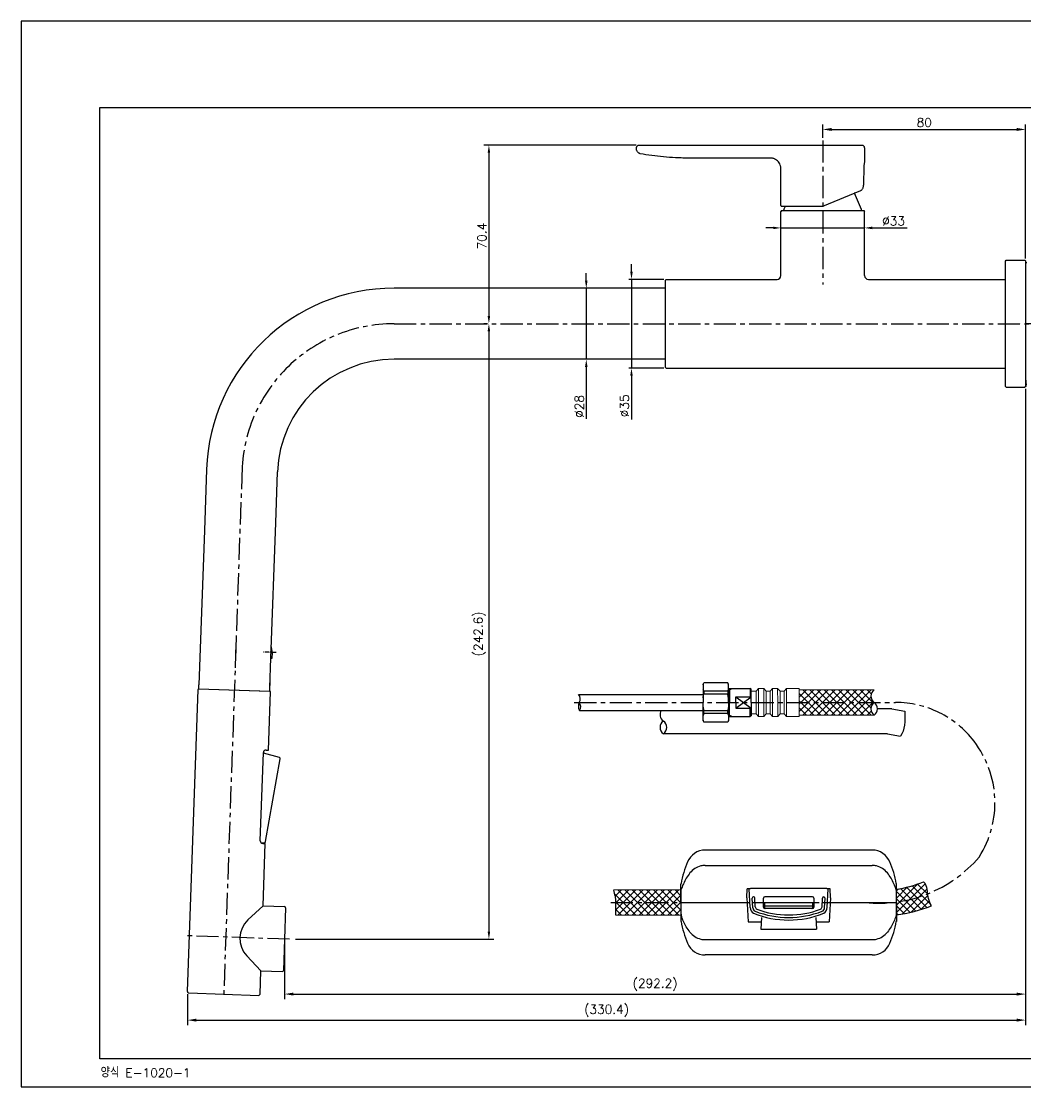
# Model space of a CAD drawing. Extents: x 26167 to 26761, y -5052 to -4632.
# Drawn here: x 26167.1 to 26563.1, y -5052.1 to -4632.1 of the extents above; entities that cross this region are included whole.
import ezdxf

# ---------------------------------------------------------------- set-up
doc = ezdxf.new("R2010")
doc.units = 0
doc.header["$LTSCALE"] = 7
doc.header["$MEASUREMENT"] = 0
doc.linetypes.add('CENTER', pattern=[2, 1.25, -0.25, 0.25, -0.25])
doc.layers.get('0').update_dxf_attribs({"color": 2, "linetype": 'CONTINUOUS'})
doc.layers.get('DEFPOINTS').update_dxf_attribs({"linetype": 'CONTINUOUS'})
for name, color, linetype in [('BODY_R3_211213SHAPE', 7, 'CONTINUOUS'), ('CL', 1, 'CENTER'), ('D', 2, 'CONTINUOUS'), ('DIM', 2, 'CONTINUOUS'), ('DWG', 7, 'CONTINUOUS'), ('LEVER_R1_211203SHAPE', 7, 'CONTINUOUS'), ('PRT0005_DXF_CONTINUOUS_LINE', 7, 'CONTINUOUS'), ('PRT0006_DXF_CONTINUOUS_LINE', 7, 'CONTINUOUS')]:
    doc.layers.add(name, color=color, linetype=linetype)
doc.styles.add('DD', font='romans', dxfattribs={"bigfont": 'hs'})
doc.styles.add('GHS', font='romans', dxfattribs={"bigfont": 'ghs'})
doc.dimstyles.new('CWC', dxfattribs={"dimscale": 0, "dimtxt": 3.5, "dimasz": 3.5, "dimexe": 2, "dimexo": 1, "dimgap": 1, "dimtad": 1, "dimdec": 4, "dimdsep": 46, "dimtxsty": 'DD', "dimcen": 3, "dimclrd": 2, "dimclre": 2, "dimclrt": 2, "dimadec": 3, "dimazin": 2, "dimtfac": 1, "dimtdec": 4, "dimtmove": 0, "dimatfit": 3, "dimfxl": 0, "dimtvp": 1, "dimtolj": 1, "dimtzin": 0, "dimlwd": -1, "dimlwe": -1, "dimarcsym": 0})

# ---------------------------------------------------------------- blocks, each defined once
blk = doc.blocks.new('기본양식')
for p, q in [((-820.12, 442.54), (-820.12, 22.54)), ((-226.12, 442.54), (-820.12, 442.54)), ((-820.12, 22.54), (-226.12, 22.54))]:
    blk.add_line(p, q)
at = {"color": 4}
for p, q in [((-789.12, 33.54), (-789.12, 408.54)), ((-789.12, 408.54), (-240.12, 408.54)), ((-240.12, 33.54), (-789.12, 33.54))]:
    blk.add_line(p, q, dxfattribs=at)
blk = doc.blocks.new('*D2')
at = {"layer": 'DEFPOINTS', "color": 0}
for p in [(26563.09, -4674.7), (26483.09, -4679), (26563.09, -4726.59)]:
    blk.add_point(p, dxfattribs=at)
at = {"layer": 'DWG', "color": 2}
for p, q in [((26483.09, -4678), (26483.09, -4672.7)), ((26563.09, -4725.59), (26563.09, -4672.7)), ((26486.59, -4674.7), (26559.59, -4674.7))]:
    blk.add_line(p, q, dxfattribs=at)
for points in [[(26486.59, -4674.12), (26486.59, -4675.28), (26483.09, -4674.7)], [(26559.59, -4674.12), (26559.59, -4675.28), (26563.09, -4674.7)]]:
    blk.add_solid(points, dxfattribs=at)
at = {"layer": 'DWG', "color": 2, "insert": (26523.09, -4671.95), "char_height": 3.5, "attachment_point": 5, "style": 'DD'}
blk.add_mtext('\\A1;80', dxfattribs=at)
blk = doc.blocks.new('*D3')
at = {"layer": 'DEFPOINTS', "color": 0}
for p in [(26563.09, -4775.99), (26270.89, -4993.9), (26563.09, -5015.56)]:
    blk.add_point(p, dxfattribs=at)
at = {"layer": 'DWG', "color": 2}
for p, q in [((26563.09, -4776.99), (26563.09, -5017.56)), ((26270.89, -4994.9), (26270.89, -5017.56)), ((26274.39, -5015.56), (26559.59, -5015.56))]:
    blk.add_line(p, q, dxfattribs=at)
for points in [[(26274.39, -5014.98), (26274.39, -5016.15), (26270.89, -5015.56)], [(26559.59, -5014.98), (26559.59, -5016.15), (26563.09, -5015.56)]]:
    blk.add_solid(points, dxfattribs=at)
at = {"layer": 'DWG', "color": 2, "insert": (26416.99, -5011.9), "char_height": 3.5, "attachment_point": 5, "style": 'DD'}
blk.add_mtext('\\A1;(292.2)', dxfattribs=at)
blk = doc.blocks.new('*D4')
at = {"layer": 'DEFPOINTS', "color": 0}
for p in [(26563.09, -4775.99), (26232.65, -5014.58), (26563.09, -5025.83)]:
    blk.add_point(p, dxfattribs=at)
at = {"layer": 'DWG', "color": 2}
for p, q in [((26563.09, -4776.99), (26563.09, -5027.83)), ((26232.65, -5015.58), (26232.65, -5027.83)), ((26236.15, -5025.83), (26559.59, -5025.83))]:
    blk.add_line(p, q, dxfattribs=at)
for points in [[(26236.15, -5025.24), (26236.15, -5026.41), (26232.65, -5025.83)], [(26559.59, -5025.24), (26559.59, -5026.41), (26563.09, -5025.83)]]:
    blk.add_solid(points, dxfattribs=at)
at = {"layer": 'DWG', "color": 2, "insert": (26397.87, -5022.16), "char_height": 3.5, "attachment_point": 5, "style": 'DD'}
blk.add_mtext('\\A1;(330.4)', dxfattribs=at)

msp = doc.modelspace()

# ---------------------------------------------------------------- linework, layer by layer
at = {"color": 7, "linetype": 'Continuous'}
for p, q in [((26563.59329, -4727.29355), (26563.09286, -4727.29355)), ((26240.13794, -4808.71106), (26239.2971, -4832.78958)), ((26267.42031, -4829.75004), (26268.12088, -4809.68825)), ((26265.55574, -4883.14443), (26267.42031, -4829.75004)), ((26239.2971, -4832.78958), (26237.17145, -4893.66024)), ((26266.12136, -4881.16811), (26265.74793, -4878.81034)), ((26265.15439, -4894.63743), (26265.55574, -4883.14443)), ((26265.55574, -4883.14443), (26265.85556, -4883.1549)), ((26266.06241, -4882.962), (26266.12372, -4881.20638)), ((26265.10204, -4896.13651), (26265.24862, -4891.93907)), ((26232.64879, -5014.57606), (26236.80881, -4895.44867)), ((26237.1191, -4895.15933), (26237.17145, -4893.66024)), ((26237.1191, -4895.15933), (26264.87716, -4896.12866)), ((26237.1191, -4895.15933), (26265.10204, -4896.13651)), ((26264.5887, -4919.43279), (26265.39139, -4896.4468)), ((26261.34052, -4955.14118), (26262.55502, -4920.36238)), ((26268.84573, -4922.2792), (26262.54746, -4920.57905)), ((26263.58931, -4919.39789), (26264.5887, -4919.43279)), ((26263.39527, -4955.4595), (26269.20766, -4922.84966)), ((26261.52119, -4955.75027), (26262.85852, -4955.86977)), ((26262.30501, -4956.17547), (26263.3044, -4956.21037)), ((26262.44762, -4980.74541), (26263.3044, -4956.21037)), ((26262.44537, -4980.74311), (26256.4656, -4986.31934)), ((26262.44762, -4980.74541), (26270.8425, -4981.03857)), ((26271.32475, -4981.55572), (26270.46273, -5006.24067)), ((26261.54825, -5006.4326), (26255.97205, -5000.45286)), ((26261.23137, -5015.57419), (26261.5507, -5006.42976)), ((26261.54267, -5006.42948), (26269.94559, -5006.72292)), ((26233.13104, -5015.0932), (26260.71423, -5016.05643))]:
    msp.add_line(p, q, dxfattribs=at)
at = {"lineweight": 30}
for p, q in [((26445.91714, -4895.60852), (26446.31588, -4895.60847)), ((26448.81685, -4898.31816), (26451.81714, -4900.6078)), ((26448.81714, -4902.89907), (26451.81714, -4900.60906)), ((26451.81713, -4900.6078), (26454.81685, -4898.3174)), ((26451.81713, -4900.60906), (26454.81714, -4902.89908)), ((26445.91714, -4905.60907), (26446.3165, -4905.60907))]:
    msp.add_line(p, q, dxfattribs=at)
at = {"color": 0, "linetype": 'ByBlock', "lineweight": 20}
for p, q in [((26456.8165, -4896.10717), (26454.8165, -4896.10742)), ((26456.8165, -4896.10717), (26457.81638, -4895.10704)), ((26456.8165, -4896.10717), (26456.81706, -4900.60717)), ((26459.81638, -4895.10679), (26457.81638, -4895.10704)), ((26457.81638, -4895.10704), (26457.81706, -4900.60704)), ((26460.8165, -4896.10667), (26459.81638, -4895.10679)), ((26459.81638, -4895.10679), (26459.81706, -4900.60679)), ((26462.3165, -4896.10648), (26460.8165, -4896.10667)), ((26460.8165, -4896.10667), (26460.81706, -4900.60667)), ((26462.3165, -4896.10648), (26463.31638, -4895.10635)), ((26462.3165, -4896.10648), (26462.31706, -4900.60648)), ((26465.31638, -4895.1061), (26463.31638, -4895.10635)), ((26463.31638, -4895.10635), (26463.31706, -4900.60635)), ((26466.3165, -4896.10598), (26465.31638, -4895.1061)), ((26465.31638, -4895.1061), (26465.31706, -4900.6061)), ((26467.8165, -4896.10579), (26466.3165, -4896.10598)), ((26466.3165, -4896.10598), (26466.31706, -4900.60598)), ((26467.8165, -4896.10579), (26468.81638, -4895.10566)), ((26467.8165, -4896.10579), (26467.81706, -4900.60579)), ((26473.81638, -4895.10504), (26468.81638, -4895.10566)), ((26468.81638, -4895.10566), (26468.81706, -4900.60566)), ((26473.81638, -4895.10504), (26473.81706, -4900.60504)), ((26503.37608, -4895.60504), (26473.81706, -4895.60504)), ((26456.81706, -4905.10907), (26456.81706, -4900.60907)), ((26457.81706, -4906.10907), (26457.81706, -4900.60907)), ((26459.81706, -4906.10907), (26459.81706, -4900.60907)), ((26460.81706, -4905.10907), (26460.81706, -4900.60907)), ((26462.31706, -4905.10907), (26462.31706, -4900.60907)), ((26463.31706, -4906.10907), (26463.31706, -4900.60907)), ((26465.31706, -4906.10907), (26465.31706, -4900.60907)), ((26466.31706, -4905.10907), (26466.31706, -4900.60907)), ((26467.81706, -4905.10907), (26467.81706, -4900.60907)), ((26468.81706, -4906.10907), (26468.81706, -4900.60907)), ((26473.81706, -4906.10907), (26473.81706, -4900.60907)), ((26456.81706, -4905.10907), (26454.81706, -4905.10907)), ((26456.81706, -4905.10907), (26457.81706, -4906.10907)), ((26460.81706, -4905.10907), (26459.81706, -4906.10907)), ((26462.31706, -4905.10907), (26460.81706, -4905.10907)), ((26462.31706, -4905.10907), (26463.31706, -4906.10907)), ((26466.31706, -4905.10907), (26465.31706, -4906.10907)), ((26467.81706, -4905.10907), (26466.31706, -4905.10907)), ((26467.81706, -4905.10907), (26468.81706, -4906.10907)), ((26459.81706, -4906.10907), (26457.81706, -4906.10907)), ((26465.31706, -4906.10907), (26463.31706, -4906.10907)), ((26473.81706, -4906.10907), (26468.81706, -4906.10907)), ((26503.37608, -4905.60504), (26473.81706, -4905.60504)), ((26427.16093, -4974.47469), (26400.74295, -4974.47469)), ((26427.16093, -4984.47469), (26401.4863, -4984.47469))]:
    msp.add_line(p, q, dxfattribs=at)
at = {"color": 0, "linetype": 'Continuous'}
for p, q in [((26502.56093, -4958.80278), (26436.76093, -4958.80278)), ((26436.76093, -4964.84919), (26502.56093, -4964.84919)), ((26427.16093, -4979.47469), (26427.16093, -4972.4215)), ((26512.16093, -4979.47469), (26512.16093, -4972.4215)), ((26453.16093, -4977.56048), (26453.3443, -4974.06151)), ((26454.1237, -4974.06151), (26453.3443, -4974.06151)), ((26454.50864, -4981.40661), (26454.12218, -4974.03237)), ((26484.70326, -4973.95108), (26454.6186, -4973.95108)), ((26456.12066, -4973.95108), (26456.11944, -4973.9277)), ((26483.2012, -4973.95108), (26483.20243, -4973.9277)), ((26484.81322, -4981.40661), (26485.19969, -4974.03237)), ((26485.19816, -4974.06151), (26485.19969, -4974.03237)), ((26485.97756, -4974.06151), (26485.19816, -4974.06151)), ((26486.16093, -4977.56048), (26485.97756, -4974.06151)), ((26427.16093, -4979.47469), (26427.16093, -4986.52788)), ((26453.16093, -4977.56048), (26453.66074, -4987.09733)), ((26455.51909, -4981.57966), (26455.31711, -4977.72565)), ((26455.81642, -4977.19948), (26455.81642, -4977.19948)), ((26456.50071, -4981.20289), (26456.31574, -4977.67331)), ((26459.76093, -4981.27184), (26459.76093, -4977.77184)), ((26460.16093, -4979.82824), (26460.16093, -4981.27184)), ((26479.16093, -4980.8889), (26460.16093, -4980.8889)), ((26479.06093, -4977.27184), (26460.26093, -4977.27184)), ((26460.66093, -4979.47469), (26478.66093, -4979.47469)), ((26479.16093, -4981.27184), (26479.16093, -4979.82824)), ((26479.56093, -4977.77184), (26479.56093, -4981.27184)), ((26482.82115, -4981.20289), (26483.00233, -4977.74567)), ((26483.50165, -4977.27184), (26483.50165, -4977.27184)), ((26483.80278, -4981.57966), (26484.00096, -4977.79801)), ((26485.02991, -4977.27184), (26485.03523, -4977.17028)), ((26486.16093, -4977.56048), (26485.66113, -4987.09733)), ((26512.16093, -4979.47469), (26512.16093, -4986.97469)), ((26458.91885, -4985.39111), (26458.68085, -4989.93234)), ((26479.06093, -4981.77184), (26460.26093, -4981.77184)), ((26478.66093, -4981.77184), (26460.66093, -4981.77184)), ((26480.40302, -4985.39111), (26480.64101, -4989.93234)), ((26453.66074, -4987.09733), (26458.82943, -4987.09733)), ((26480.49244, -4987.09733), (26485.66113, -4987.09733)), ((26458.68085, -4989.93234), (26480.64101, -4989.93234)), ((26436.76093, -4994.10019), (26502.56093, -4994.10019)), ((26502.56093, -5000.1466), (26436.76093, -5000.1466))]:
    msp.add_line(p, q, dxfattribs=at)
at = {"color": 4, "linetype": 'Continuous'}
msp.add_line((26512.08488, -4986.97469), (26512.16093, -4986.97469), dxfattribs=at)
at = {"color": 7, "linetype": 'Continuous'}
for centre, radius, start, end in [((26265.55039, -4878.84162), 0.2, 9.0000467, 36.9637037), ((26265.86253, -4882.95502), 0.2, 268, 358), ((26265.92383, -4881.1994), 0.2, 357.9176651, 8.9161666), ((26237.10863, -4895.45914), 0.3, 88, 178), ((26265.09157, -4896.43633), 0.3, 358, 88), ((26263.55441, -4920.39728), 1, 88, 178), ((26268.71542, -4922.76192), 0.5, 349.8937015, 74.8937), ((26262.33991, -4955.17608), 1, 178, 268), ((26262.90303, -4955.37176), 0.5, 264.8937, 349.8937015), ((26270.82505, -4981.53827), 0.5, 358, 88), ((26263.28558, -4993.63288), 10, 133, 223), ((26269.96304, -5006.22322), 0.5, 268, 358), ((26233.14849, -5014.59351), 0.5, 178, 268), ((26260.73168, -5015.55674), 0.5, 268, 358)]:
    msp.add_arc(centre, radius, start, end, dxfattribs=at)
at = {"color": 2, "linetype": 'Continuous'}
for centre, radius, start, end in [((26390.24762, -4902.16339), 3.50822, 154.0631462, 207.5183883), ((26384.65244, -4899.2351), 2.81034, 330.2658045, 39.8496499), ((26385.04779, -4902.23516), 2.60034, 323.4340156, 38.1475189)]:
    msp.add_arc(centre, radius, start, end, dxfattribs=at)
at = {"color": 0, "linetype": 'Continuous'}
for centre, radius, start, end in [((26436.76093, -4966.40278), 7.6, 90, 157.3108138), ((26502.56093, -4966.40278), 7.6, 22.7026668, 90), ((26468.36541, -4979.54893), 41.82942, 157.4204533, 169.5868219), ((26470.87805, -4979.5722), 41.91093, 10.4250934, 22.5677671), ((26436.76098, -4972.44728), 7.60007, 103.5205387, 142.3125914), ((26436.75294, -4972.45137), 7.60218, 89.9397829, 103.4542927), ((26502.56978, -4972.44445), 7.59526, 76.5457415, 90.06672), ((26502.56087, -4972.44729), 7.60009, 37.687429, 76.4844462), ((26468.10403, -4979.49465), 41.56258, 169.5952871, 170.0059605), ((26505.0964, -4927.36928), 47.37674, 278.3526094, 291.9614446), ((26471.21783, -4979.49465), 41.56258, 9.9940394, 10.404713), ((26455.81642, -4977.69948), 0.5, 90, 183), ((26455.81642, -4977.69948), 0.5, 3, 90), ((26460.26093, -4977.77184), 0.5, 90, 180), ((26479.06093, -4977.77184), 0.5, 0, 90), ((26483.50165, -4977.77184), 0.5, 90, 177), ((26483.50165, -4977.77184), 0.5, 357, 90), ((26505.0964, -4927.36928), 57.37674, 276.9789509, 291.377177), ((26457.50453, -4981.2496), 3, 183, 234.6326051), ((26457.01703, -4981.50116), 1.5, 183, 248.7611093), ((26469.66093, -4948.96875), 37.40309, 248.1958022, 291.8041978), ((26469.66093, -4948.96875), 36.40309, 248.7611093, 291.2388907), ((26457.49934, -4981.15055), 1, 183, 249.2982886), ((26469.66093, -4948.96875), 35.40309, 249.2982886, 290.7017114), ((26460.26093, -4981.27184), 0.5, 180, 270), ((26460.66093, -4981.27184), 0.5, 180, 270), ((26478.66093, -4981.27184), 0.5, 270, 0), ((26479.06093, -4981.27184), 0.5, 270, 0), ((26481.82252, -4981.15055), 1, 290.7017114, 357), ((26482.30483, -4981.50116), 1.5, 291.2388907, 357), ((26481.81733, -4981.2496), 3, 305.3673949, 357), ((26468.10403, -4979.45473), 41.56258, 189.9940395, 190.4047129), ((26468.36541, -4979.40045), 41.82942, 190.4131781, 202.5795467), ((26470.87805, -4979.37718), 41.91093, 337.4322329, 349.5749066), ((26436.76098, -4986.5021), 7.60007, 217.6874086, 256.4794613), ((26502.56087, -4986.50209), 7.60009, 283.5155538, 322.312571), ((26436.76093, -4992.5466), 7.6, 202.6891862, 270), ((26436.75294, -4986.49801), 7.60218, 256.5457073, 270.0602171), ((26502.56978, -4986.50493), 7.59526, 269.93328, 283.4542585), ((26502.56093, -4992.5466), 7.6, 270, 337.2973332)]:
    msp.add_arc(centre, radius, start, end, dxfattribs=at)
at = {"color": 4, "linetype": 'Continuous'}
for centre, radius, start, end in [((26445.00565, -4979.70952), 18.49079, 161.4242883, 162.3504552), ((26445.00565, -4979.23986), 18.49079, 197.6495448, 198.5757117), ((26471.21783, -4979.45473), 41.56258, 349.595287, 350.0059606)]:
    msp.add_arc(centre, radius, start, end, dxfattribs=at)
msp.add_open_spline([(26515.42888, -4903.99194), (26515.50009, -4907.79932), (26515.5713, -4911.6067), (26513.6924, -4913.84002)], degree=3)
at = {"color": 0, "linetype": 'Continuous'}
for points, start_tangent, end_tangent in [([(26430.74659, -4967.80097), (26429.29495, -4969.91744), (26428.16967, -4972.05853), (26427.47817, -4973.81914)], (-0.61134971, -0.791360558), (-0.318546022, -0.947907396)), ([(26511.93661, -4974.10322), (26511.15248, -4972.05918), (26510.02699, -4969.91757), (26508.57527, -4967.80097)], (-0.303182383, 0.952932549), (-0.61134971, 0.791360558)), ([(26427.16093, -4972.4215), (26427.1671, -4972.3162), (26427.17232, -4972.28164)], (0, 1), (0.175645991, 0.984453394)), ([(26512.16093, -4972.4215), (26512.15491, -4972.31625), (26512.14985, -4972.28163)], (0, 1), (-0.171005213, 0.985270124)), ([(26454.12218, -4974.03237), (26454.15926, -4974.00248)], (-0.052335977, 0.998629534), (0.944424761, 0.328727654)), ([(26454.15926, -4974.00248), (26454.2669, -4973.97597), (26454.42811, -4973.95764), (26454.6186, -4973.95108)], (0.944424763, 0.328727649), (1, 0)), ([(26484.70326, -4973.95108), (26484.89349, -4973.95762), (26485.05479, -4973.97594), (26485.16248, -4974.00243), (26485.19969, -4974.03237)], (1, 0), (-0.052335955, -0.998629535)), ([(26460.16093, -4979.82824), (26460.19899, -4979.69294), (26460.30738, -4979.57824), (26460.46959, -4979.5016), (26460.66093, -4979.47469)], (0, 1), (1, 0)), ([(26478.66093, -4979.47469), (26478.85227, -4979.5016), (26479.01448, -4979.57824), (26479.12287, -4979.69294), (26479.16093, -4979.82824)], (1, 0), (0, -1)), ([(26427.21595, -4984.08834), (26427.29025, -4984.4956), (26427.38532, -4984.84614)], (0.138636615, -0.990343319), (0.303014145, -0.952986059)), ([(26430.74659, -4991.14841), (26429.29495, -4989.03194), (26428.16967, -4986.89084), (26427.47817, -4985.13024)], (-0.61134971, 0.791360558), (-0.318546022, 0.947907396)), ([(26511.93661, -4984.84615), (26511.15248, -4986.8902), (26510.02699, -4989.03181), (26508.57527, -4991.14841)], (-0.303182383, -0.952932549), (-0.61134971, -0.791360558)), ([(26512.10591, -4984.08834), (26512.03182, -4984.49545), (26511.93664, -4984.84616)], (-0.138636614, -0.990343319), (-0.30338263, -0.952868816)), ([(26427.16093, -4986.52788), (26427.1671, -4986.63318), (26427.17232, -4986.66774)], (0, -1), (0.175645991, -0.984453394))]:
    msp.add_spline(points, degree=3, dxfattribs=dict(at, start_tangent=start_tangent, end_tangent=end_tangent))
at = {"color": 4, "linetype": 'Continuous'}
for points, start_tangent, end_tangent in [([(26427.16093, -4975.68289), (26427.16704, -4975.40135), (26427.18537, -4975.12722), (26427.21595, -4974.86104)], (0, 1), (0.138636615, 0.990343319)), ([(26427.21595, -4974.86104), (26427.29025, -4974.45378), (26427.38532, -4974.10324)], (0.138636615, 0.990343319), (0.303014145, 0.952986059)), ([(26512.10591, -4974.86104), (26512.03182, -4974.45393), (26511.93664, -4974.10322)], (-0.138636614, 0.990343319), (-0.30338263, 0.952868816)), ([(26512.16093, -4975.68289), (26512.15486, -4975.40147), (26512.13659, -4975.12734), (26512.10591, -4974.86104)], (0, 1), (-0.138636612, 0.990343319)), ([(26427.16093, -4983.26649), (26427.16704, -4983.54803), (26427.18537, -4983.82216), (26427.21595, -4984.08834)], (0, -1), (0.138636615, -0.990343319)), ([(26512.16093, -4983.26649), (26512.15486, -4983.54791), (26512.13659, -4983.82204), (26512.10591, -4984.08834)], (0, -1), (-0.138636612, -0.990343319)), ([(26512.16093, -4986.52788), (26512.15491, -4986.63313), (26512.14985, -4986.66775)], (0, -1), (-0.171005213, -0.985270124))]:
    msp.add_spline(points, degree=3, dxfattribs=dict(at, start_tangent=start_tangent, end_tangent=end_tangent))
at = {"layer": 'BODY_R3_211213SHAPE', "color": 7, "linetype": 'Continuous'}
for p, q in [((26466.89286, -4706.69362), (26466.59286, -4706.99362)), ((26466.59286, -4732.29362), (26466.59286, -4706.99362)), ((26499.29286, -4706.69362), (26499.59286, -4706.99362)), ((26499.59286, -4732.29362), (26499.59286, -4706.99362)), ((26421.09286, -4734.09362), (26421.39286, -4733.79362)), ((26421.39286, -4733.79362), (26465.09286, -4733.79362)), ((26501.09286, -4733.79362), (26555.09286, -4733.79362)), ((26421.39286, -4768.79362), (26421.09286, -4768.49362)), ((26421.39286, -4768.79362), (26555.09286, -4768.79362))]:
    msp.add_line(p, q, dxfattribs=at)
for centre, start, end in [((26465.09286, -4732.29362), 270, 0), ((26501.09286, -4732.29362), 180, 270)]:
    msp.add_arc(centre, 1.5, start, end, dxfattribs=at)
at = {"layer": 'CL'}
for p, q in [((26483.09286, -4678.99613), (26483.09286, -4735.79362)), ((26314.09286, -4751.29362), (26574.79612, -4751.29362)), ((26655.59329, -4751.29362), (26561.09286, -4751.29362)), ((26254.18173, -4807.70157), (26246.85283, -5017.5736)), ((26251.84346, -4874.66071), (26251.39675, -4887.45291)), ((26385.10623, -4900.60509), (26511.80273, -4900.60509)), ((26399.4863, -4979.47469), (26499.77195, -4979.47469)), ((26272.89252, -4993.96799), (26231.4178, -4992.51966))]:
    msp.add_line(p, q, dxfattribs=at)
at = {"layer": 'CL', "ltscale": 0.2}
msp.add_line((26267.63479, -4880.91563), (26262.63783, -4880.74113), dxfattribs=at)
at = {"layer": 'CL'}
for centre, radius, start, end in [((26314.09286, -4811.29362), 60, 90, 178), ((26511.80273, -4939.60509), 39, 37.4727832, 90), ((26511.06938, -4940.16726), 39.92403, 327.629548, 37.4727832), ((26505.0964, -4927.36928), 52.37674, 264.1654147, 319.2737919)]:
    msp.add_arc(centre, radius, start, end, dxfattribs=at)
at = {"layer": 'D'}
for p, q in [((26446.31651, -4895.60879), (26447.31645, -4895.10867)), ((26454.81706, -4900.60742), (26454.81714, -4900.60737)), ((26454.81706, -4900.60907), (26454.81714, -4900.60912)), ((26446.31714, -4905.60876), (26447.31714, -4906.10875)), ((26400.77088, -4974.58964), (26400.74295, -4974.47469)), ((26400.82878, -4975.08588), (26400.77088, -4974.58964)), ((26400.9363, -4975.7434), (26400.82878, -4975.08588)), ((26401.10171, -4976.45882), (26400.9363, -4975.7434)), ((26401.32089, -4977.06258), (26401.10171, -4976.45882)), ((26401.37878, -4977.33965), (26401.32089, -4977.06258)), ((26401.43254, -4977.77799), (26401.37878, -4977.33965)), ((26401.4863, -4978.05506), (26401.43254, -4977.77799)), ((26401.4863, -4984.47469), (26401.4863, -4978.05506))]:
    msp.add_line(p, q, dxfattribs=at)
at = {"layer": 'D', "color": 2}
for centre, start, end in [((26505.09697, -4898.10504), 124.541798, 235.458202), ((26505.09697, -4903.10504), 124.541798, 235.458202), ((26501.6552, -4903.10504), 304.541798, 55.458202)]:
    msp.add_arc(centre, 3.03504, start, end, dxfattribs=at)
at = {"layer": 'D'}
msp.add_open_spline([(26526.01056, -4980.79857), (26525.4758, -4979.89761), (26524.19294, -4977.21744), (26524.58577, -4973.37895), (26523.10651, -4971.60214), (26522.81448, -4971.30817)], degree=3, knots=[2.378017274, 2.378017274, 2.378017274, 2.378017274, 5.503077306, 11.312583341, 12.553648208, 12.553648208, 12.553648208, 12.553648208], dxfattribs=at)
at = {"layer": 'DIM', "ltscale": 0.6}
for p, q in [((26463.59286, -4713.52355), (26460.59286, -4713.52355)), ((26466.59286, -4713.52355), (26499.59286, -4713.52355)), ((26502.59286, -4713.52355), (26516.4262, -4713.52355)), ((26407.68563, -4730.79362), (26407.68563, -4727.79362)), ((26389.85953, -4734.29362), (26389.85953, -4731.29362)), ((26389.85953, -4737.29362), (26389.85953, -4765.29362)), ((26420.39286, -4733.79362), (26406.68563, -4733.79362)), ((26407.68563, -4733.79362), (26407.68563, -4768.79362)), ((26389.85953, -4768.29362), (26389.85953, -4788.82019)), ((26420.39286, -4768.79362), (26406.68563, -4768.79362)), ((26407.68563, -4771.79362), (26407.68563, -4789.09694))]:
    msp.add_line(p, q, dxfattribs=at)
at = {"layer": 'DIM', "color": 0}
for p, q in [((26427.16093, -4979.47469), (26454.4074, -4979.47469)), ((26459.76093, -4979.47469), (26479.56093, -4979.47469)), ((26482.91172, -4979.47469), (26483.91309, -4979.47469)), ((26484.91447, -4979.47469), (26512.16093, -4979.47469))]:
    msp.add_line(p, q, dxfattribs=at)
at = {"layer": 'DIM', "ltscale": 0.6}
for points in [[(26463.59286, -4713.02355), (26463.59286, -4714.02355), (26466.59286, -4713.52355)], [(26502.59286, -4713.02355), (26502.59286, -4714.02355), (26499.59286, -4713.52355)], [(26407.18563, -4730.79362), (26408.18563, -4730.79362), (26407.68563, -4733.79362)], [(26389.35953, -4734.29362), (26390.35953, -4734.29362), (26389.85953, -4737.29362)], [(26389.35953, -4768.29362), (26390.35953, -4768.29362), (26389.85953, -4765.29362)], [(26407.18563, -4771.79362), (26408.18563, -4771.79362), (26407.68563, -4768.79362)]]:
    msp.add_solid(points, dxfattribs=at)
at = {"layer": 'DWG', "color": 2}
for p, q in [((26409.59278, -4680.89363), (26349.46843, -4680.89363)), ((26351.46843, -4683.89363), (26351.46843, -4748.29362)), ((26350.46843, -4751.29362), (26349.46843, -4751.29362)), ((26350.95468, -4751.29362), (26349.46843, -4751.29362)), ((26351.46843, -4754.29362), (26351.46843, -4990.89819)), ((26275.19374, -4993.89819), (26353.46843, -4993.89819))]:
    msp.add_line(p, q, dxfattribs=at)
at = {"layer": 'DWG'}
for p, q in [((26495.64798, -4699.79308), (26495.53341, -4699.84053)), ((26498.39894, -4706.2716), (26495.54948, -4699.8716)), ((26466.89286, -4706.69362), (26499.29286, -4706.69362)), ((26467.77473, -4706.2716), (26468.34261, -4704.99613)), ((26555.09286, -4726.59362), (26555.39286, -4726.29362)), ((26555.09286, -4775.99362), (26555.09286, -4726.59362)), ((26555.39286, -4726.29362), (26562.79286, -4726.29362)), ((26563.09286, -4726.59362), (26562.79286, -4726.29362)), ((26563.09286, -4775.99362), (26563.09286, -4726.59362)), ((26421.09286, -4737.29362), (26314.09286, -4737.29362)), ((26421.09286, -4768.49362), (26421.09286, -4734.09362)), ((26421.09286, -4765.29362), (26314.09286, -4765.29362)), ((26563.09286, -4769.04362), (26563.09286, -4768.79362)), ((26563.09286, -4773.54362), (26563.09286, -4775.99362)), ((26563.59286, -4775.29355), (26563.09286, -4775.29355)), ((26555.09286, -4775.99362), (26555.39286, -4776.29362)), ((26555.39286, -4776.29362), (26562.79286, -4776.29362)), ((26563.09286, -4775.99362), (26562.79286, -4776.29362)), ((26445.9171, -4900.60509), (26445.9171, -4893.35503)), ((26445.91714, -4895.10853), (26454.51645, -4895.10744)), ((26446.31581, -4895.10879), (26446.3165, -4900.60888)), ((26447.31645, -4895.10849), (26447.3163, -4895.10874)), ((26454.81649, -4895.4074), (26454.51645, -4895.10744)), ((26454.51645, -4895.10744), (26454.51686, -4898.31744)), ((26386.81001, -4897.43431), (26435.91714, -4897.43431)), ((26445.9171, -4900.60509), (26445.9171, -4907.85516)), ((26446.3165, -4906.10876), (26446.3165, -4900.60867)), ((26448.81685, -4898.31816), (26454.81686, -4898.3174)), ((26454.81714, -4900.60737), (26454.81714, -4900.60742)), ((26454.81714, -4900.60737), (26454.81714, -4900.60742)), ((26454.81714, -4900.60737), (26454.81714, -4900.60742)), ((26454.81714, -4900.60912), (26454.81714, -4900.60906)), ((26454.81714, -4900.60912), (26454.81714, -4900.60907)), ((26454.81714, -4900.60912), (26454.81714, -4900.60907)), ((26387.1363, -4903.78431), (26435.9171, -4903.78431)), ((26448.81714, -4902.89907), (26454.81714, -4902.89908)), ((26454.51714, -4906.10908), (26454.51714, -4902.89908)), ((26510.29691, -4903.08704), (26504.68983, -4903.05556)), ((26510.29691, -4903.08704), (26515.42888, -4903.99194)), ((26445.91714, -4906.10907), (26454.51714, -4906.10908)), ((26447.31714, -4906.10894), (26447.31699, -4906.10868)), ((26454.81714, -4905.80908), (26454.51714, -4906.10908)), ((26508.56043, -4912.93511), (26420.24261, -4912.93511)), ((26508.56043, -4912.93511), (26513.6924, -4913.84002)), ((26427.16093, -4973.57469), (26427.16093, -4985.37469)), ((26427.16093, -4974.47469), (26427.16093, -4984.47469)), ((26512.16093, -4985.37469), (26512.16093, -4973.57469))]:
    msp.add_line(p, q, dxfattribs=at)
at = {"layer": 'DWG', "lineweight": 30}
for p, q in [((26447.31645, -4895.10849), (26447.31645, -4895.10867)), ((26454.81714, -4900.60742), (26454.81714, -4900.60737)), ((26454.81714, -4900.60907), (26454.81714, -4900.60912)), ((26447.31714, -4906.10894), (26447.31714, -4906.10875))]:
    msp.add_line(p, q, dxfattribs=at)
at = {"layer": 'DWG', "color": 3}
for p, q in [((26482.36019, -4895.60504), (26473.81706, -4904.14817)), ((26479.53177, -4895.60504), (26473.81706, -4901.31974)), ((26476.70334, -4895.60504), (26473.81706, -4898.49132)), ((26482.36019, -4905.60496), (26473.81707, -4897.06183)), ((26485.18862, -4905.60497), (26475.18862, -4895.60496)), ((26485.18862, -4895.60504), (26475.18862, -4905.60504)), ((26488.01712, -4905.60504), (26478.01705, -4895.60496)), ((26488.01705, -4895.60504), (26478.01705, -4905.60504)), ((26490.84547, -4905.60497), (26480.84548, -4895.60496)), ((26490.84548, -4895.60504), (26480.84548, -4905.60504)), ((26493.6739, -4895.60504), (26483.6739, -4905.60504)), ((26493.6739, -4905.60497), (26483.67391, -4895.60496)), ((26496.50233, -4905.60497), (26486.50233, -4895.60497)), ((26496.50233, -4895.60504), (26486.50233, -4905.60504)), ((26499.33076, -4895.60504), (26489.33076, -4905.60504)), ((26489.33076, -4895.60504), (26499.33076, -4905.60504)), ((26502.15918, -4895.60504), (26492.15918, -4905.60504)), ((26492.15918, -4895.60504), (26502.15918, -4905.60504)), ((26502.08833, -4902.70562), (26494.98765, -4895.60493)), ((26503.06328, -4900.85214), (26497.81607, -4895.60493)), ((26502.20956, -4897.16999), (26500.6445, -4895.60493)), ((26479.53176, -4905.60496), (26473.81706, -4899.89025)), ((26502.08832, -4898.50433), (26494.98764, -4905.60501)), ((26503.06321, -4900.35787), (26497.81607, -4905.60501)), ((26476.70334, -4905.60496), (26473.81706, -4902.71868)), ((26502.20953, -4904.03998), (26500.6445, -4905.60501)), ((26523.45768, -4972.07559), (26512.16093, -4983.37234)), ((26520.55008, -4972.15477), (26512.16093, -4980.54391)), ((26520.48328, -4972.17776), (26524.49706, -4976.19155)), ((26409.41504, -4984.47461), (26401.01223, -4976.07179)), ((26403.75819, -4974.47469), (26401.28078, -4976.9521)), ((26409.41504, -4974.47469), (26401.4863, -4982.40343)), ((26406.58662, -4974.47469), (26401.4863, -4979.57501)), ((26412.24347, -4984.47462), (26402.24347, -4974.47461)), ((26412.24347, -4974.47469), (26402.24347, -4984.47469)), ((26415.07197, -4984.47469), (26405.0719, -4974.47461)), ((26415.0719, -4974.47469), (26405.0719, -4984.47469)), ((26417.90032, -4984.47462), (26407.90033, -4974.47461)), ((26417.90033, -4974.47469), (26407.90033, -4984.47469)), ((26420.72875, -4974.47469), (26410.72875, -4984.47469)), ((26420.72875, -4984.47462), (26410.72876, -4974.47461)), ((26423.55718, -4984.47462), (26413.55718, -4974.47462)), ((26423.55718, -4974.47469), (26413.55718, -4984.47469)), ((26426.38561, -4974.47469), (26416.38561, -4984.47469)), ((26416.38561, -4974.47469), (26426.38561, -4984.47469)), ((26419.21403, -4974.47469), (26427.16093, -4982.42159)), ((26427.16093, -4976.52779), (26419.21403, -4984.47469)), ((26427.16093, -4979.59302), (26422.0425, -4974.47458)), ((26427.16093, -4976.76459), (26424.87092, -4974.47458)), ((26516.53099, -4973.34543), (26512.16093, -4977.71549)), ((26512.95895, -4974.08904), (26512.16093, -4974.88706)), ((26519.8484, -4982.85652), (26512.16093, -4975.16904)), ((26522.01518, -4982.19488), (26513.76629, -4973.94598)), ((26524.23331, -4974.12839), (26514.37008, -4983.99162)), ((26524.14166, -4981.49293), (26516.09937, -4973.45063)), ((26524.54983, -4976.6403), (26517.8882, -4983.30192)), ((26525.66677, -4980.18961), (26518.33361, -4972.85645)), ((26406.58661, -4984.47461), (26401.4863, -4979.37429)), ((26427.16093, -4979.35622), (26422.04249, -4984.47466)), ((26517.54317, -4983.37972), (26512.16093, -4977.99747)), ((26515.18682, -4983.85179), (26512.16093, -4980.8259)), ((26525.08804, -4978.93052), (26521.73931, -4982.27925)), ((26403.75819, -4984.47461), (26401.4863, -4982.20272)), ((26427.16093, -4982.18465), (26424.87092, -4984.47466)), ((26512.74107, -4984.23447), (26512.14995, -4983.64335))]:
    msp.add_line(p, q, dxfattribs=at)
at = {"layer": 'DWG', "lineweight": 20}
for p, q in [((26454.81714, -4900.60742), (26454.81714, -4900.60737)), ((26454.81714, -4900.60742), (26454.81714, -4900.60737)), ((26454.81714, -4900.60742), (26454.81714, -4900.60737)), ((26454.81714, -4900.60737), (26454.81714, -4900.60742)), ((26454.81714, -4900.60907), (26454.81714, -4900.60912)), ((26454.81714, -4900.60907), (26454.81714, -4900.60912)), ((26454.81714, -4900.60907), (26454.81714, -4900.60912)), ((26454.81714, -4900.60912), (26454.81714, -4900.60907))]:
    msp.add_line(p, q, dxfattribs=at)
at = {"layer": 'DWG'}
for centre, radius, start, end in [((26495.27541, -4699.99362), 0.3, 24, 30.6837832), ((26468.04879, -4706.39362), 0.3, 156, 270), ((26498.12488, -4706.39362), 0.3, 270, 24), ((26314.09286, -4811.29362), 74, 90, 178), ((26314.09286, -4811.29362), 46, 90, 178)]:
    msp.add_arc(centre, radius, start, end, dxfattribs=at)
at = {"layer": 'DWG', "color": 2}
for centre, start, end in [((26421.9635, -4905.43511), 146.9542413, 235.458202), ((26421.9635, -4910.43511), 124.541798, 235.458202), ((26418.52172, -4910.43511), 304.541798, 55.458202)]:
    msp.add_arc(centre, 3.03504, start, end, dxfattribs=at)
for points in [[(26350.96843, -4683.89363), (26351.96843, -4683.89363), (26351.46843, -4680.89363)], [(26350.96843, -4748.29362), (26351.96843, -4748.29362), (26351.46843, -4751.29362)], [(26350.96843, -4754.29362), (26351.96843, -4754.29362), (26351.46843, -4751.29362)], [(26350.96843, -4990.89819), (26351.96843, -4990.89819), (26351.46843, -4993.89819)]]:
    msp.add_solid(points, dxfattribs=at)
at = {"layer": 'LEVER_R1_211203SHAPE', "color": 7, "linetype": 'Continuous'}
for p, q in [((26409.59346, -4681.996), (26409.59346, -4682.4961)), ((26498.59349, -4680.99613), (26410.59335, -4680.99613)), ((26499.59346, -4681.99626), (26499.59344, -4687.19613)), ((26499.59344, -4687.19613), (26499.58702, -4687.25663)), ((26499.25466, -4690.32669), (26499.19768, -4695.34745)), ((26499.25773, -4690.14399), (26499.25466, -4690.32669)), ((26499.26961, -4689.79345), (26499.25773, -4690.14399)), ((26499.28902, -4689.44788), (26499.26961, -4689.79345)), ((26499.31512, -4689.11281), (26499.28902, -4689.44788)), ((26499.34668, -4688.79303), (26499.31512, -4689.11281)), ((26499.3821, -4688.4934), (26499.34668, -4688.79303)), ((26499.41954, -4688.21852), (26499.3821, -4688.4934)), ((26499.45705, -4687.97236), (26499.41954, -4688.21852)), ((26499.49269, -4687.75845), (26499.45705, -4687.97236)), ((26499.52459, -4687.57983), (26499.49269, -4687.75845)), ((26499.55114, -4687.43887), (26499.52459, -4687.57983)), ((26499.57101, -4687.33742), (26499.55114, -4687.43887)), ((26499.58322, -4687.27656), (26499.57101, -4687.33742)), ((26499.19414, -4695.53943), (26499.18119, -4695.88415)), ((26499.19768, -4695.34745), (26499.19414, -4695.53943)), ((26483.0867, -4704.99613), (26498.13517, -4698.76285)), ((26498.20801, -4698.73141), (26498.13574, -4698.7654)), ((26498.36358, -4698.62893), (26498.20801, -4698.73141)), ((26498.51003, -4698.48765), (26498.36358, -4698.62893)), ((26498.64261, -4698.30933), (26498.51003, -4698.48765)), ((26498.75949, -4698.09656), (26498.64261, -4698.30933)), ((26498.86121, -4697.85008), (26498.75949, -4698.09656)), ((26498.94802, -4697.57231), (26498.86121, -4697.85008)), ((26499.02042, -4697.26664), (26498.94802, -4697.57231)), ((26499.07909, -4696.93789), (26499.02042, -4697.26664)), ((26499.12477, -4696.59272), (26499.07909, -4696.93789)), ((26499.15845, -4696.23871), (26499.12477, -4696.59272)), ((26499.18119, -4695.88415), (26499.15845, -4696.23871)), ((26466.89353, -4704.99613), (26483.0867, -4704.99613))]:
    msp.add_line(p, q, dxfattribs=at)
for centre, radius, start, end in [((26410.59334, -4681.99614), 1.00001, 89.9995206, 179.9991362), ((26498.59349, -4681.99613), 1, 359.9996549, 89.999988), ((26466.89353, -4704.69613), 0.3, 180, 269.9999999)]:
    msp.add_arc(centre, radius, start, end, dxfattribs=at)
for points, knots in [([(26411.06815, -4684.26784), (26410.98536, -4684.25309), (26410.81261, -4684.18826), (26410.47212, -4683.97115), (26410.08525, -4683.58768), (26409.77888, -4683.1371), (26409.62664, -4682.76235), (26409.59348, -4682.58044), (26409.59348, -4682.49613)], [0, 0, 0, 0, 0.104370179, 0.225494759, 0.499567088, 0.773928318, 0.895353035, 1, 1, 1, 1]), ([(26466.5935, -4704.69613), (26466.5935, -4704.03097), (26466.5935, -4702.70065), (26466.5935, -4700.70516), (26466.5935, -4698.70968), (26466.59351, -4696.71419), (26466.59347, -4695.05129), (26466.59355, -4693.72097), (26466.59327, -4692.72324), (26466.59414, -4691.89176), (26466.59315, -4691.2266), (26466.59148, -4690.72801), (26466.60166, -4690.22961), (26466.5806, -4689.73094), (26466.50413, -4689.23677), (26466.31848, -4688.59729), (26465.94647, -4687.84578), (26465.29784, -4687.07811), (26464.61967, -4686.58479), (26464.01979, -4686.29603), (26463.54633, -4686.13509), (26463.05749, -4686.03069), (26462.55952, -4685.98975), (26462.06102, -4685.99767), (26461.56258, -4685.99639), (26461.06342, -4685.99577), (26460.40099, -4685.99641), (26459.51974, -4685.99599), (26458.34891, -4685.9962), (26456.59669, -4685.99611), (26454.35664, -4685.99613), (26451.68903, -4685.99613), (26449.04955, -4685.99613), (26446.38673, -4685.99613), (26443.03535, -4685.99612), (26439.78844, -4685.99617), (26436.65926, -4685.99607), (26434.32419, -4685.99637), (26431.98917, -4685.9953), (26429.65438, -4685.99966), (26427.31975, -4685.95304), (26424.20828, -4685.82714), (26420.32393, -4685.54817), (26415.68199, -4685.0204), (26412.60485, -4684.54036), (26411.07274, -4684.26867)], [0, 0, 0, 0, 0.027512271, 0.055024542, 0.082536813, 0.110049084, 0.137561355, 0.1513175, 0.165073639, 0.178829296, 0.185708777, 0.192585992, 0.199451164, 0.206326238, 0.213204046, 0.220076846, 0.233810103, 0.247531598, 0.26125885, 0.268135918, 0.27501272, 0.281893016, 0.288758755, 0.29562731, 0.302506989, 0.309376377, 0.316273505, 0.32990627, 0.345826133, 0.364701317, 0.402381081, 0.43847877, 0.475038617, 0.511554771, 0.548617558, 0.613658068, 0.645852573, 0.678046312, 0.710240253, 0.742433929, 0.774615017, 0.806815267, 0.87122856, 0.935640646, 1, 1, 1, 1])]:
    msp.add_open_spline(points, degree=3, knots=knots, dxfattribs=at)
at = {"layer": 'PRT0005_DXF_CONTINUOUS_LINE', "color": 7, "linetype": 'Continuous'}
for p, q in [((26454.81714, -4900.60737), (26454.81649, -4895.4074)), ((26448.81714, -4900.60812), (26448.81685, -4898.31816)), ((26448.81714, -4900.60912), (26448.81714, -4902.89907)), ((26454.81714, -4900.60912), (26454.81714, -4905.80908))]:
    msp.add_line(p, q, dxfattribs=at)
for points in [[(26454.81714, -4900.60735), (26454.81714, -4900.60736), (26454.81714, -4900.60736), (26454.81714, -4900.60737)], [(26454.81714, -4900.60913), (26454.81714, -4900.60913), (26454.81714, -4900.60912), (26454.81714, -4900.60912)]]:
    msp.add_open_spline(points, degree=3, dxfattribs=at)
at = {"layer": 'PRT0006_DXF_CONTINUOUS_LINE', "color": 7, "linetype": 'Continuous'}
for p, q in [((26435.9171, -4893.35503), (26436.20577, -4892.85503)), ((26445.62838, -4892.85503), (26436.20577, -4892.85503)), ((26436.20577, -4892.87983), (26436.20577, -4892.85503)), ((26445.9171, -4893.35509), (26445.62838, -4892.85503)), ((26445.62838, -4892.87983), (26445.62838, -4892.85503)), ((26435.9171, -4893.35517), (26435.9171, -4900.60509)), ((26445.62838, -4896.20587), (26436.20577, -4896.20587)), ((26436.20577, -4896.20587), (26436.20577, -4897.27899)), ((26445.62838, -4896.20587), (26445.62838, -4897.27899)), ((26435.9171, -4907.85502), (26435.9171, -4900.60509)), ((26445.62838, -4897.27899), (26436.20577, -4897.27899)), ((26445.62838, -4903.93119), (26436.20577, -4903.93119)), ((26436.20577, -4905.00432), (26436.20577, -4903.93119)), ((26445.62838, -4905.00432), (26436.20577, -4905.00432)), ((26445.62838, -4905.00432), (26445.62838, -4903.93119)), ((26435.9171, -4907.85516), (26436.20577, -4908.35516)), ((26436.20577, -4908.33035), (26436.20577, -4908.35516)), ((26445.62838, -4908.35516), (26436.20577, -4908.35516)), ((26445.9171, -4907.85509), (26445.62838, -4908.35516)), ((26445.62838, -4908.33035), (26445.62838, -4908.35516))]:
    msp.add_line(p, q, dxfattribs=at)
for points, knots in [([(26435.9171, -4893.59912), (26435.93538, -4893.53831), (26436.01597, -4893.29258), (26436.11917, -4893.05458), (26436.20577, -4892.87983)], [0, 0, 0, 0, 0.245618131, 1, 1, 1, 1]), ([(26445.91706, -4893.59912), (26445.89878, -4893.53831), (26445.81819, -4893.29258), (26445.71498, -4893.05458), (26445.62838, -4892.87983)], [0, 0, 0, 0, 0.245618131, 1, 1, 1, 1]), ([(26436.20577, -4896.20587), (26436.17654, -4896.14687), (26436.06577, -4895.91331), (26435.97256, -4895.67109), (26435.9171, -4895.48658)], [0, 0, 0, 0, 0.254695499, 1, 1, 1, 1]), ([(26445.62838, -4896.20587), (26445.65762, -4896.14687), (26445.76839, -4895.91331), (26445.86159, -4895.67109), (26445.91706, -4895.48658)], [0, 0, 0, 0, 0.254695499, 1, 1, 1, 1]), ([(26436.20577, -4905.00432), (26436.17654, -4905.06331), (26436.06577, -4905.29687), (26435.97256, -4905.53909), (26435.9171, -4905.72361)], [0, 0, 0, 0, 0.254695499, 1, 1, 1, 1]), ([(26445.62838, -4905.00432), (26445.65762, -4905.06331), (26445.76839, -4905.29687), (26445.86159, -4905.53909), (26445.91706, -4905.72361)], [0, 0, 0, 0, 0.254695499, 1, 1, 1, 1]), ([(26435.9171, -4907.61106), (26435.93538, -4907.67188), (26436.01597, -4907.91761), (26436.11917, -4908.1556), (26436.20577, -4908.33035)], [0, 0, 0, 0, 0.245618131, 1, 1, 1, 1]), ([(26445.91706, -4907.61106), (26445.89878, -4907.67188), (26445.81819, -4907.91761), (26445.71498, -4908.1556), (26445.62838, -4908.33035)], [0, 0, 0, 0, 0.245618131, 1, 1, 1, 1])]:
    msp.add_open_spline(points, degree=3, knots=knots, dxfattribs=at)
for points in [[(26435.9171, -4898.71757), (26435.98979, -4898.23392), (26436.08814, -4897.75372), (26436.20577, -4897.27899)], [(26445.91706, -4898.71757), (26445.84436, -4898.23392), (26445.74601, -4897.75372), (26445.62838, -4897.27899)], [(26435.9171, -4902.49262), (26435.98979, -4902.97627), (26436.08814, -4903.45646), (26436.20577, -4903.93119)], [(26445.91706, -4902.49262), (26445.84436, -4902.97627), (26445.74601, -4903.45646), (26445.62838, -4903.93119)]]:
    msp.add_open_spline(points, degree=3, dxfattribs=at)

# ---------------------------------------------------------------- block references
at = {"layer": 'DIM'}
msp.add_blockref('기본양식', (26987.23461, -5074.61434), dxfattribs=at)

# ---------------------------------------------------------------- texts
at = {"layer": 'DIM', "ltscale": 0.6, "insert": (26511.00953, -4710.77355), "char_height": 3.5, "attachment_point": 5, "style": 'GHS'}
msp.add_mtext('\\A1;%%C33', dxfattribs=at)
at = {"layer": 'DIM', "ltscale": 0.6, "char_height": 3.5, "attachment_point": 5, "rotation": 90, "style": 'GHS'}
for s, insert in [('\\A1;%%C28', (26387.10953, -4783.90664)), ('\\A1;%%C35', (26404.93563, -4783.68027))]:
    msp.add_mtext(s, dxfattribs=dict(at, insert=insert))
at = {"layer": 'DWG', "color": 2, "style": 'GHS'}
for s, p in [('70.4', (26350.46843, -4722.01029)), ('(242.6)', (26348.96843, -4882.42924))]:
    msp.add_text(s, height=3.5, rotation=90, dxfattribs=at).set_placement(p)
at = {"layer": 'DWG', "style": 'GHS'}
msp.add_text('양식 E-1020-1', height=3.5, dxfattribs=at).set_placement((26198.37864, -5048.3495))

# ---------------------------------------------------------------- dimensions: what is measured, and where the dimension line sits
at = {"layer": 'DWG'}
dim = msp.add_linear_dim(base=(26563.09286, -4674.69881), p1=(26483.09286, -4678.99613), p2=(26563.09286, -4726.59362), dimstyle='CWC', override={"dimscale": 1}, dxfattribs=at)
dim.commit()
dim.dimension.update_dxf_attribs({"geometry": '*D2', "text_midpoint": (26523.09286, -4674.69881), "dimtype": 128})
for base, p1, text, picture, middle in [((26563.09286, -5025.82813), (26232.64879, -5014.57606), '(330.4)', '*D4', (26397.87083, -5022.16146)), ((26563.09286, -5015.56458), (26270.89374, -4993.89819), '(292.2)', '*D3', (26416.9933, -5011.89791))]:
    dim = msp.add_linear_dim(base=base, p1=p1, p2=(26563.09286, -4775.99362), text=text, dimstyle='CWC', override={"dimscale": 1}, dxfattribs=at)
    dim.commit()
    dim.dimension.update_dxf_attribs({"geometry": picture, "text_midpoint": middle})

doc.saveas('drawing.dxf')
